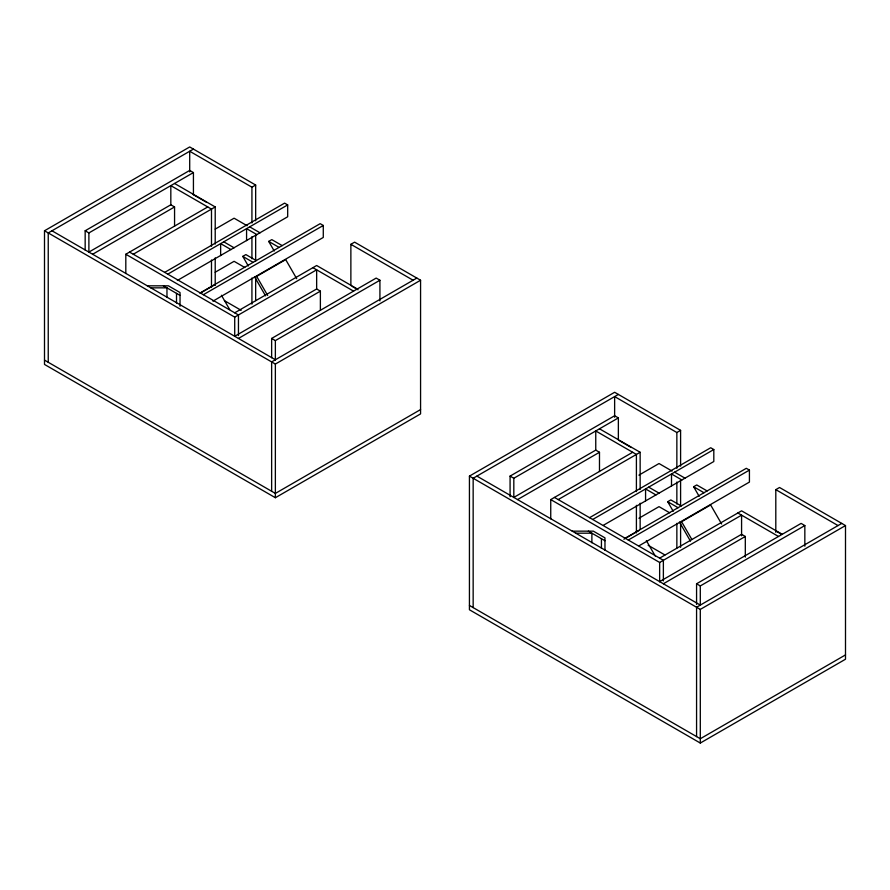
<?xml version="1.0" encoding="UTF-8"?>
<svg xmlns="http://www.w3.org/2000/svg" width="890" height="890" viewBox="0 0 890 890"><rect width="100%" height="100%" fill="white"/><g stroke="black" fill="none" stroke-linecap="round" stroke-linejoin="round"><path stroke-width="1.33" d="M350.871 285.59L350.871 244.316L354.609 242.158L420.57 280.239L420.57 413.895L275.366 497.721L44.5 364.433L44.5 230.777L189.704 146.95L255.664 185.031L255.664 220.809M193.43 149.097L48.238 232.935L48.238 362.274M85.162 250.046L85.162 230.777L189.704 170.424L193.43 172.571L193.43 194.587M85.162 230.777L88.889 232.935L193.43 172.571M88.889 252.093L170.824 204.789L174.562 206.947L174.562 226.205M92.627 254.251L174.562 206.947M125.813 273.519L125.813 254.251L207.748 206.947M133.278 254.251L215.213 206.947L215.213 244.094M189.704 171.892L189.704 151.256L251.926 187.189L255.664 185.031M215.169 229.131L234.092 218.206L247.131 225.737M164.672 272.373L284.6 203.131L287.681 204.911L287.681 216.771L177.344 280.472M167.754 274.153L287.681 204.911M215.169 272.24L234.092 261.315L244.761 267.478M248.299 265.965L242.77 256.387L245.885 254.585L256.253 260.581M274.231 251.002L268.702 241.413L271.806 239.621L282.186 245.607M200.25 292.91L320.178 223.668L323.281 225.47L323.281 237.441L212.955 301.143M200.117 293.233L215.213 284.511M203.354 294.712L323.281 225.47M234.715 312.813L316.651 265.509L357.302 288.983M125.813 254.251L234.715 317.129L316.651 269.815L316.651 289.083M234.715 336.286L316.651 288.983L320.378 291.141L320.378 310.399M238.453 338.445L320.378 291.141M271.639 357.702L271.639 338.445L376.181 278.081L379.919 280.239L379.919 300.876M271.639 338.445L275.366 340.592L379.919 280.239M416.843 278.081L271.639 361.918L271.639 491.258M44.5 230.777L275.366 364.066L420.57 280.239M420.57 409.578L275.366 493.416L44.5 360.116M775.802 532.298L775.802 489.645L779.54 487.486L845.5 525.567L845.5 659.223L700.297 743.05L469.43 609.761L469.43 476.106L614.634 392.279L680.594 430.359L680.594 466.138M618.361 394.437L473.157 478.264L473.157 607.603M510.081 496.742L510.081 476.106L614.634 415.752L618.361 417.911L618.361 439.916M510.081 476.106L513.819 478.264L618.361 417.911M513.819 497.421L595.755 450.118L599.482 452.276L599.482 471.544M517.557 499.579L599.482 452.276M550.743 518.848L550.743 499.579L632.679 452.276M558.208 499.579L640.144 452.276L640.144 489.422M614.634 417.232L614.634 396.584L676.856 432.518L680.594 430.359M638.92 475.138L659.023 463.534L672.061 471.066M589.569 517.68L710.71 447.748L713.813 449.539L713.813 461.521L603.476 525.222M592.673 519.482L713.813 449.539M638.92 518.258L659.023 506.644L669.692 512.807M673.229 511.294L667.7 501.715L670.804 499.924L681.184 505.909M699.162 496.331L693.622 486.741L696.736 484.95L707.105 490.935M625.169 538.239L746.31 468.307L749.424 470.098L749.424 482.08L639.076 545.781M623.879 539.229L638.987 530.507M628.284 540.041L749.424 470.098M659.646 558.141L741.581 510.838L782.232 534.312M550.743 499.579L659.646 562.458L741.581 515.154L741.581 535.791M659.646 581.615L741.581 534.312L745.308 536.47L745.308 557.107M663.373 583.773L745.308 536.47M696.57 604.41L696.57 583.773L801.111 523.409L804.838 525.567L804.838 546.204M696.57 583.773L700.297 585.931L804.838 525.567M841.762 523.409L696.57 607.247L696.57 736.586M469.43 476.106L700.297 609.405L845.5 525.567M845.5 654.906L700.297 738.745L469.43 605.445M147.306 285.824L168.421 285.824L180.036 292.532L180.036 306.282M150.822 287.848L166.964 287.848L166.964 297.482M572.237 531.152L593.341 531.152L604.966 537.86L604.966 550.365M575.752 533.188L591.883 533.188L591.883 542.811M350.871 244.316L413.105 280.239M775.802 489.645L838.035 525.567M174.562 183.474L215.213 206.947M249.69 226.85L260.058 232.835M599.482 428.802L640.144 452.276M674.609 472.178L684.989 478.164M193.252 194.632L206.291 202.152M352.117 286.346L358.047 289.773M619.373 440.639L631.221 447.492M777.048 531.675L781.787 534.412M256.943 234.626L246.575 228.641L246.575 240.623M268.702 241.413L279.071 247.409M681.874 479.966L671.505 473.97L671.505 485.951M693.622 486.741L704.001 492.737M312.913 267.668L353.575 291.141M737.843 512.996L778.505 536.47M223.757 241.813L234.126 247.809M648.688 487.142L659.056 493.138M231.011 249.601L220.642 243.615L220.642 255.586M242.77 256.387L253.138 262.372M655.941 494.929L645.573 488.944L645.573 500.914M667.7 501.715L678.069 507.701M224.402 300.642L241.157 310.31M648.143 545.281L664.897 554.948M129.551 252.093L238.453 314.971L238.453 335.608M554.47 497.421L663.373 560.299L663.373 580.936M163.437 285.824L180.036 295.402M588.368 531.152L604.966 540.731M51.965 230.777L275.366 359.76M476.895 476.106L700.297 605.089M721.634 524.01L710.632 504.942L681.584 521.718L691.908 539.585M679.448 522.063L690.473 541.176M646.351 540.586L655.307 556.105M296.704 278.681L285.701 259.613L256.665 276.378L267.668 295.447M254.518 276.734L265.554 295.847M221.421 295.257L229.698 309.587M700.297 585.931L700.297 605.189M700.297 609.405L700.297 743.05M680.594 479.899L680.594 506.043M680.594 522.552L680.594 547.317M676.856 432.518L676.856 468.296M676.856 482.046L676.856 504.063M676.856 523.331L676.856 548.095M659.646 562.458L659.646 581.715M640.144 503.184L640.144 529.327M636.406 491.58L636.406 454.434L595.755 430.96L595.755 450.218M636.406 505.342L636.406 532.865M601.44 538.695L601.44 548.329M513.819 478.264L513.819 497.532M275.366 340.592L275.366 359.86M275.366 364.066L275.366 497.721M255.664 234.571L255.664 260.714M255.664 277.224L255.664 300.609M251.926 187.189L251.926 222.956M251.926 236.718L251.926 258.734M251.926 278.003L251.926 304.146M234.715 317.129L234.715 336.387M215.213 257.855L215.213 285.378M211.486 246.252L211.486 209.106L170.824 185.632L170.824 204.889M211.486 260.014L211.486 287.537M176.509 293.366L176.509 303.001M88.889 232.935L88.889 252.193"/></g></svg>
